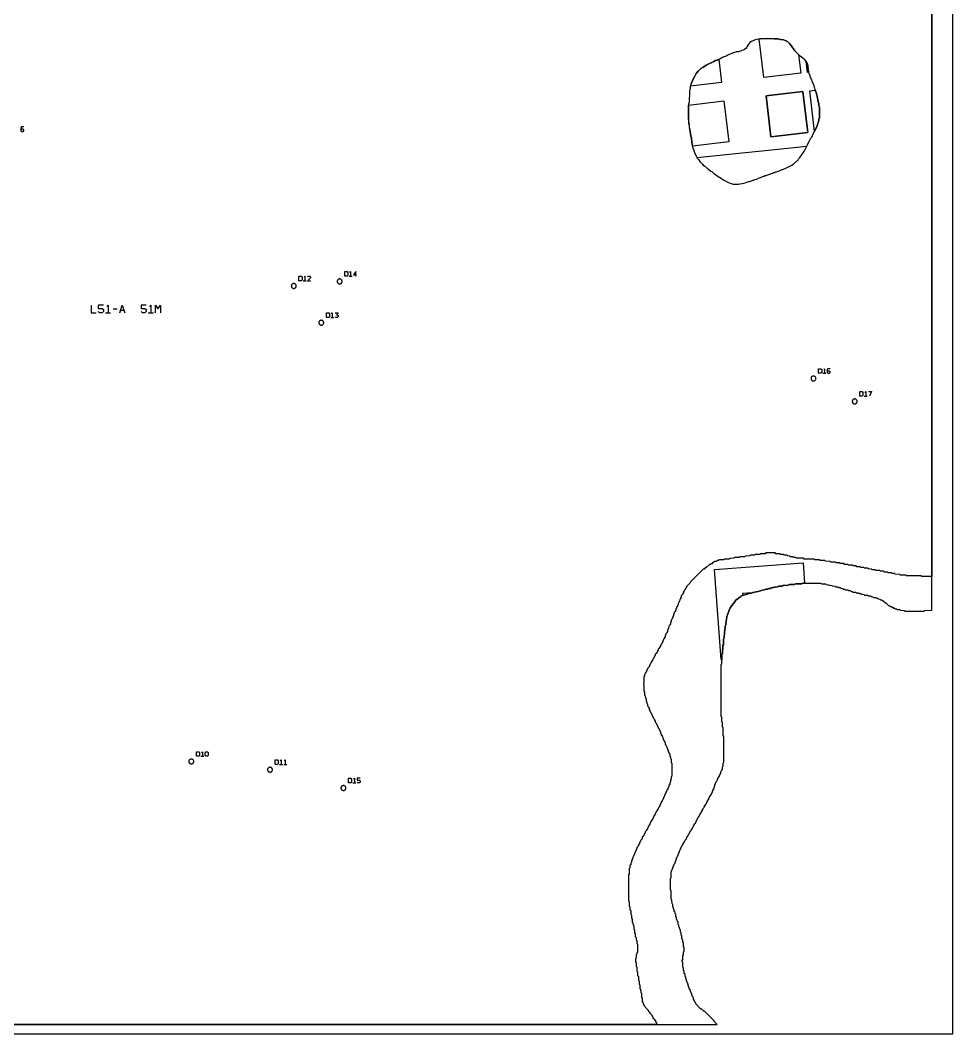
# Model space of a CAD drawing. Header units: millimetres. Extents: x 0 to 1219, y 0 to 1240.
# Drawn here: x 609 to 1219, y 0 to 663 of the extents above; entities that cross this region are included whole.
import ezdxf

# ---------------------------------------------------------------- set-up
doc = ezdxf.new("R2010")
doc.units = ezdxf.units.MM
for name, color, linetype in [('CUT_DOWEL_3.2', 2, 'Continuous'), ('CUT_OUTER', 1, 'Continuous'), ('CUT_SOCKET_BLDG', 4, 'Continuous'), ('ENGRAVE_BLDG_BOX', 5, 'Continuous'), ('ENGRAVE_BLDG_FOOTPRINT', 8, 'Continuous'), ('ENGRAVE_NEXT', 3, 'Continuous'), ('ENGRAVE_SITE_BOUNDARY', 6, 'Continuous'), ('ENGRAVE_TEXT', 2, 'Continuous'), ('SHEET_EDGE', 7, 'Continuous')]:
    doc.layers.add(name, color=color, linetype=linetype)

msp = doc.modelspace()

# ---------------------------------------------------------------- linework, layer by layer
at = {"layer": 'CUT_DOWEL_3.2'}
for points in [[(789.71, 489.07), (789.69, 489.28), (789.65, 489.48), (789.58, 489.68), (789.49, 489.87), (789.38, 490.04), (789.24, 490.2), (789.08, 490.34), (788.91, 490.45), (788.72, 490.55), (788.52, 490.61), (788.32, 490.66), (788.11, 490.67), (787.9, 490.66), (787.69, 490.61), (787.49, 490.55), (787.31, 490.45), (787.13, 490.34), (786.98, 490.2), (786.84, 490.04), (786.72, 489.87), (786.63, 489.68), (786.56, 489.48), (786.52, 489.28), (786.51, 489.07), (786.52, 488.86), (786.56, 488.65), (786.63, 488.46), (786.72, 488.27), (786.84, 488.1), (786.98, 487.94), (787.13, 487.8), (787.31, 487.68), (787.49, 487.59), (787.69, 487.52), (787.9, 487.48), (788.11, 487.47), (788.32, 487.48), (788.52, 487.52), (788.72, 487.59), (788.91, 487.68), (789.08, 487.8), (789.24, 487.94), (789.38, 488.1), (789.49, 488.27), (789.58, 488.46), (789.65, 488.65), (789.69, 488.86), (789.71, 489.07)], [(819.71, 492.07), (819.69, 492.28), (819.65, 492.48), (819.58, 492.68), (819.49, 492.87), (819.38, 493.04), (819.24, 493.2), (819.08, 493.34), (818.91, 493.45), (818.72, 493.55), (818.52, 493.61), (818.32, 493.66), (818.11, 493.67), (817.9, 493.66), (817.69, 493.61), (817.49, 493.55), (817.31, 493.45), (817.13, 493.34), (816.98, 493.2), (816.84, 493.04), (816.72, 492.87), (816.63, 492.68), (816.56, 492.48), (816.52, 492.28), (816.51, 492.07), (816.52, 491.86), (816.56, 491.65), (816.63, 491.46), (816.72, 491.27), (816.84, 491.1), (816.98, 490.94), (817.13, 490.8), (817.31, 490.68), (817.49, 490.59), (817.69, 490.52), (817.9, 490.48), (818.11, 490.47), (818.32, 490.48), (818.52, 490.52), (818.72, 490.59), (818.91, 490.68), (819.08, 490.8), (819.24, 490.94), (819.38, 491.1), (819.49, 491.27), (819.58, 491.46), (819.65, 491.65), (819.69, 491.86), (819.71, 492.07)], [(807.71, 465.07), (807.69, 465.28), (807.65, 465.48), (807.58, 465.68), (807.49, 465.87), (807.38, 466.04), (807.24, 466.2), (807.08, 466.34), (806.91, 466.45), (806.72, 466.55), (806.52, 466.61), (806.32, 466.66), (806.11, 466.67), (805.9, 466.66), (805.69, 466.61), (805.49, 466.55), (805.31, 466.45), (805.13, 466.34), (804.98, 466.2), (804.84, 466.04), (804.72, 465.87), (804.63, 465.68), (804.56, 465.48), (804.52, 465.28), (804.51, 465.07), (804.52, 464.86), (804.56, 464.65), (804.63, 464.46), (804.72, 464.27), (804.84, 464.1), (804.98, 463.94), (805.13, 463.8), (805.31, 463.68), (805.49, 463.59), (805.69, 463.52), (805.9, 463.48), (806.11, 463.47), (806.32, 463.48), (806.52, 463.52), (806.72, 463.59), (806.91, 463.68), (807.08, 463.8), (807.24, 463.94), (807.38, 464.1), (807.49, 464.27), (807.58, 464.46), (807.65, 464.65), (807.69, 464.86), (807.71, 465.07)], [(1129.68, 428.58), (1129.66, 428.79), (1129.62, 429), (1129.55, 429.19), (1129.46, 429.38), (1129.34, 429.56), (1129.21, 429.71), (1129.05, 429.85), (1128.88, 429.97), (1128.69, 430.06), (1128.49, 430.13), (1128.28, 430.17), (1128.08, 430.18), (1127.87, 430.17), (1127.66, 430.13), (1127.46, 430.06), (1127.28, 429.97), (1127.1, 429.85), (1126.94, 429.71), (1126.81, 429.56), (1126.69, 429.38), (1126.6, 429.19), (1126.53, 429), (1126.49, 428.79), (1126.48, 428.58), (1126.49, 428.37), (1126.53, 428.17), (1126.6, 427.97), (1126.69, 427.78), (1126.81, 427.61), (1126.94, 427.45), (1127.1, 427.31), (1127.28, 427.2), (1127.46, 427.1), (1127.66, 427.04), (1127.87, 427), (1128.08, 426.98), (1128.28, 427), (1128.49, 427.04), (1128.69, 427.1), (1128.88, 427.2), (1129.05, 427.31), (1129.21, 427.45), (1129.34, 427.61), (1129.46, 427.78), (1129.55, 427.97), (1129.62, 428.17), (1129.66, 428.37), (1129.68, 428.58)], [(1156.68, 413.58), (1156.66, 413.79), (1156.62, 414), (1156.55, 414.19), (1156.46, 414.38), (1156.34, 414.56), (1156.21, 414.71), (1156.05, 414.85), (1155.88, 414.97), (1155.69, 415.06), (1155.49, 415.13), (1155.28, 415.17), (1155.08, 415.18), (1154.87, 415.17), (1154.66, 415.13), (1154.46, 415.06), (1154.28, 414.97), (1154.1, 414.85), (1153.94, 414.71), (1153.81, 414.56), (1153.69, 414.38), (1153.6, 414.19), (1153.53, 414), (1153.49, 413.79), (1153.48, 413.58), (1153.49, 413.37), (1153.53, 413.17), (1153.6, 412.97), (1153.69, 412.78), (1153.81, 412.61), (1153.94, 412.45), (1154.1, 412.31), (1154.28, 412.2), (1154.46, 412.1), (1154.66, 412.04), (1154.87, 412), (1155.08, 411.98), (1155.28, 412), (1155.49, 412.04), (1155.69, 412.1), (1155.88, 412.2), (1156.05, 412.31), (1156.21, 412.45), (1156.34, 412.61), (1156.46, 412.78), (1156.55, 412.97), (1156.62, 413.17), (1156.66, 413.37), (1156.68, 413.58)], [(722.69, 178.09), (722.67, 178.3), (722.63, 178.5), (722.56, 178.7), (722.47, 178.89), (722.35, 179.06), (722.22, 179.22), (722.06, 179.36), (721.89, 179.47), (721.7, 179.57), (721.5, 179.63), (721.29, 179.68), (721.09, 179.69), (720.88, 179.68), (720.67, 179.63), (720.47, 179.57), (720.29, 179.47), (720.11, 179.36), (719.95, 179.22), (719.82, 179.06), (719.7, 178.89), (719.61, 178.7), (719.54, 178.5), (719.5, 178.3), (719.49, 178.09), (719.5, 177.88), (719.54, 177.68), (719.61, 177.48), (719.7, 177.29), (719.82, 177.12), (719.95, 176.96), (720.11, 176.82), (720.29, 176.7), (720.47, 176.61), (720.67, 176.54), (720.88, 176.5), (721.09, 176.49), (721.29, 176.5), (721.5, 176.54), (721.7, 176.61), (721.89, 176.7), (722.06, 176.82), (722.22, 176.96), (722.35, 177.12), (722.47, 177.29), (722.56, 177.48), (722.63, 177.68), (722.67, 177.88), (722.69, 178.09)], [(774.18, 172.68), (774.16, 172.89), (774.12, 173.1), (774.06, 173.3), (773.96, 173.48), (773.85, 173.66), (773.71, 173.81), (773.55, 173.95), (773.38, 174.07), (773.19, 174.16), (772.99, 174.23), (772.79, 174.27), (772.58, 174.28), (772.37, 174.27), (772.16, 174.23), (771.97, 174.16), (771.78, 174.07), (771.6, 173.95), (771.45, 173.81), (771.31, 173.66), (771.19, 173.48), (771.1, 173.3), (771.03, 173.1), (770.99, 172.89), (770.98, 172.68), (770.99, 172.47), (771.03, 172.27), (771.1, 172.07), (771.19, 171.88), (771.31, 171.71), (771.45, 171.55), (771.6, 171.41), (771.78, 171.3), (771.97, 171.21), (772.16, 171.14), (772.37, 171.1), (772.58, 171.08), (772.79, 171.1), (772.99, 171.14), (773.19, 171.21), (773.38, 171.3), (773.55, 171.41), (773.71, 171.55), (773.85, 171.71), (773.96, 171.88), (774.06, 172.07), (774.12, 172.27), (774.16, 172.47), (774.18, 172.68)], [(822.18, 160.68), (822.16, 160.89), (822.12, 161.1), (822.06, 161.3), (821.96, 161.48), (821.85, 161.66), (821.71, 161.81), (821.55, 161.95), (821.38, 162.07), (821.19, 162.16), (820.99, 162.23), (820.79, 162.27), (820.58, 162.28), (820.37, 162.27), (820.16, 162.23), (819.97, 162.16), (819.78, 162.07), (819.6, 161.95), (819.45, 161.81), (819.31, 161.66), (819.19, 161.48), (819.1, 161.3), (819.03, 161.1), (818.99, 160.89), (818.98, 160.68), (818.99, 160.47), (819.03, 160.27), (819.1, 160.07), (819.19, 159.88), (819.31, 159.71), (819.45, 159.55), (819.6, 159.41), (819.78, 159.3), (819.97, 159.21), (820.16, 159.14), (820.37, 159.1), (820.58, 159.08), (820.79, 159.1), (820.99, 159.14), (821.19, 159.21), (821.38, 159.3), (821.55, 159.41), (821.71, 159.55), (821.85, 159.71), (821.96, 159.88), (822.06, 160.07), (822.12, 160.27), (822.16, 160.47), (822.18, 160.68)]]:
    msp.add_lwpolyline(points, close=True, dxfattribs=at)
at = {"layer": 'CUT_OUTER'}
msp.add_lwpolyline([(6, 6), (1065.14, 6), (1063.14, 8), (1063.08, 8.5), (1063, 8.6), (1057.08, 14.5), (1056.5, 14.62), (1055, 16.08), (1054.5, 16.14), (1051.16, 19.5), (1051.09, 20), (1050.64, 20.5), (1050.58, 21), (1050.13, 21.5), (1050.08, 22), (1049.64, 22.5), (1049.57, 23.5), (1049.11, 24), (1049, 24.62), (1048.62, 25), (1048.56, 26), (1048.11, 26.5), (1048, 27.12), (1047.62, 27.5), (1047.56, 28.5), (1047.1, 29), (1047, 29.62), (1046.61, 30), (1046.56, 31), (1046.11, 31.5), (1046.06, 32.5), (1045.6, 33), (1045.55, 34), (1045.1, 34.5), (1045.05, 35.5), (1044.6, 36), (1044.56, 37), (1044.11, 37.5), (1044.05, 39), (1043.6, 39.5), (1043.55, 41), (1043.1, 41.5), (1043.05, 43), (1042.61, 43.5), (1042.55, 46.5), (1042.12, 47), (1042.1, 47.5), (1042.12, 48), (1042.55, 48.5), (1042.59, 51), (1043.04, 51.5), (1043.07, 53.5), (1043.53, 54), (1043.53, 56.5), (1043.06, 57), (1043.03, 59.5), (1042.56, 60), (1042.53, 61.5), (1042.06, 62), (1042.03, 64), (1041.56, 64.5), (1041.53, 66), (1041.06, 66.5), (1041.03, 68), (1040.56, 68.5), (1040.53, 69.5), (1040.06, 70), (1040.03, 71), (1039.56, 71.5), (1039.53, 73), (1039.06, 73.5), (1039.03, 74.5), (1038.56, 75), (1038.53, 76), (1038.06, 76.5), (1038.03, 78), (1037.56, 78.5), (1037.53, 79.5), (1037.06, 80), (1037.03, 81), (1036.57, 81.5), (1036.54, 82.5), (1036.07, 83), (1036.04, 84.5), (1035.58, 85), (1035.54, 87.5), (1035.08, 88), (1035.03, 93.5), (1034.57, 94), (1034.56, 101), (1034.58, 101.5), (1035.04, 102), (1035.09, 106), (1035.54, 106.5), (1035.58, 107.5), (1036.04, 108), (1036.08, 109), (1036.5, 109.42), (1036.57, 110), (1037.04, 110.5), (1037.06, 111), (1037.53, 111.5), (1037.57, 112.5), (1038, 112.93), (1038.06, 113.5), (1038.53, 114), (1038.57, 115), (1039, 115.44), (1039.06, 116), (1039.53, 116.5), (1039.57, 117.5), (1040, 117.94), (1040.06, 118.5), (1040.53, 119), (1040.57, 120), (1041, 120.44), (1041.06, 121), (1041.54, 121.5), (1041.56, 122), (1042.04, 122.5), (1042.06, 123), (1042.54, 123.5), (1042.56, 124), (1043.53, 125), (1043.56, 125.5), (1044.04, 126), (1044.06, 126.5), (1045.03, 127.5), (1045.05, 128), (1045.53, 128.5), (1045.56, 129), (1046.04, 129.5), (1046.06, 130), (1047.03, 131), (1047.05, 131.5), (1047.53, 132), (1047.56, 132.5), (1048.53, 133.5), (1048.55, 134), (1049.03, 134.5), (1049.05, 135), (1049.53, 135.5), (1049.55, 136), (1050.04, 136.5), (1050.06, 137), (1051.03, 138), (1051.05, 138.5), (1051.53, 139), (1051.55, 139.5), (1052.03, 140), (1052.06, 140.5), (1052.54, 141), (1052.56, 141.5), (1053.53, 142.5), (1053.55, 143), (1054.03, 143.5), (1054.06, 144), (1054.54, 144.5), (1054.56, 145), (1055.53, 146), (1055.55, 146.5), (1056.03, 147), (1056.06, 147.5), (1056.54, 148), (1056.56, 148.5), (1057.53, 149.5), (1057.55, 150), (1058.03, 150.5), (1058.06, 151), (1058.53, 151.5), (1058.56, 152), (1059.04, 152.5), (1059.06, 153), (1059.54, 153.5), (1059.56, 154), (1060.04, 154.5), (1060.06, 155), (1061.03, 156), (1061.05, 156.5), (1061.53, 157), (1061.56, 157.5), (1062, 157.95), (1062.05, 158.5), (1062.53, 159), (1062.56, 160), (1063.03, 160.5), (1063.07, 161.5), (1063.54, 162), (1063.57, 163), (1064, 163.43), (1064.07, 164), (1064.54, 164.5), (1064.57, 165), (1065.04, 165.5), (1065.06, 166), (1065.54, 166.5), (1065.56, 167), (1066.04, 167.5), (1066.06, 168), (1066.54, 168.5), (1066.56, 169), (1067.04, 169.5), (1067.06, 170), (1067.53, 170.5), (1067.57, 171.5), (1068, 171.94), (1068.06, 172.5), (1068.53, 173), (1068.57, 174.5), (1069.03, 175), (1069.07, 177), (1069.53, 177.5), (1069.55, 194.5), (1069.12, 195), (1069.06, 200), (1068.63, 200.5), (1068.57, 203.5), (1068.15, 204), (1068.07, 207), (1067.66, 207.5), (1067.62, 208), (1067.68, 240.5), (1067.78, 241.5), (1068, 241.72), (1068.13, 242), (1068.23, 248), (1068.32, 248.5), (1068.5, 248.68), (1068.65, 249), (1068.76, 253.5), (1068.86, 254), (1069.17, 254.5), (1069.28, 258), (1069.39, 258.5), (1069.68, 259), (1069.82, 262.5), (1069.95, 263), (1070.21, 263.5), (1070.37, 266.5), (1070.75, 267.5), (1070.92, 270), (1071.29, 271), (1071.5, 273), (1072.69, 276.5), (1073.69, 278.5), (1074.25, 279.5), (1075.28, 281), (1076.63, 282.5), (1077.38, 283.5), (1079, 284.92), (1080.5, 286.09), (1081, 286.35), (1082.5, 286.93), (1083.5, 287.13), (1084.5, 287.52), (1085.5, 287.68), (1086.5, 288.07), (1087.5, 288.21), (1088.5, 288.6), (1089.5, 288.73), (1090.5, 289.12), (1092, 289.26), (1092.5, 289.53), (1093.5, 289.75), (1094.5, 290.16), (1096, 290.28), (1096.5, 290.56), (1097, 290.69), (1098, 290.79), (1098.5, 291.07), (1099, 291.2), (1100, 291.29), (1100.5, 291.58), (1101, 291.71), (1102, 291.79), (1102.5, 292.08), (1103, 292.2), (1104.5, 292.3), (1105, 292.59), (1105.5, 292.71), (1107.5, 292.81), (1108, 293.11), (1108.5, 293.22), (1111.5, 293.33), (1112, 293.64), (1112.5, 293.74), (1115.5, 293.84), (1116, 294.15), (1116.5, 294.25), (1120.5, 294.34), (1121, 294.66), (1121.5, 294.75), (1131.5, 294.8), (1133, 294.68), (1133.18, 294.5), (1133.5, 294.35), (1135.5, 294.28), (1136, 294.2), (1136.2, 294), (1136.5, 293.86), (1138, 293.72), (1138.22, 293.5), (1138.5, 293.37), (1140, 293.24), (1140.24, 293), (1140.5, 292.87), (1142, 292.75), (1142.25, 292.5), (1142.5, 292.38), (1144, 292.25), (1144.5, 291.88), (1145.5, 291.77), (1146, 291.39), (1147, 291.29), (1147.5, 290.89), (1148.5, 290.8), (1149, 290.4), (1150.5, 290.3), (1151, 289.9), (1152, 289.81), (1152.5, 289.4), (1153.5, 289.32), (1154, 288.91), (1155.5, 288.82), (1156, 288.41), (1157.5, 288.32), (1158, 287.91), (1159, 287.84), (1159.5, 287.42), (1161, 287.34), (1161.5, 286.92), (1163.5, 286.83), (1164, 286.42), (1165.5, 286.33), (1166, 285.91), (1167, 285.84), (1167.5, 285.42), (1169, 285.33), (1169.5, 284.9), (1170, 284.85), (1170.5, 284.42), (1171.5, 284.34), (1172, 283.91), (1172.5, 283.85), (1173, 283.41), (1173.5, 283.34), (1174.89, 282), (1175, 281.93), (1175.5, 281.87), (1177.5, 279.95), (1178, 279.91), (1178.5, 279.45), (1179, 279.41), (1179.5, 278.95), (1180, 278.92), (1180.5, 278.45), (1181, 278.42), (1181.5, 277.96), (1182.5, 277.92), (1183, 277.46), (1184.5, 277.42), (1185, 276.96), (1187.5, 276.92), (1188, 276.47), (1191, 276.46), (1200.5, 276.46), (1201, 276.91), (1205.5, 276.94), (1205.5, 743.14)], dxfattribs=at)
at = {"layer": 'CUT_SOCKET_BLDG'}
msp.add_lwpolyline([(1097.06, 613.4), (1100.26, 586.62), (1124.41, 589.5), (1121.21, 616.28), (1097.06, 613.4)], close=True, dxfattribs=at)
at = {"layer": 'ENGRAVE_BLDG_BOX'}
for points in [[(1119.78, 628.31), (1095.63, 625.43), (1092.63, 650.6), (1093.5, 650.8), (1098, 650.9), (1102.5, 650.84), (1105, 650.69), (1106.5, 650.35), (1108.5, 650.02), (1109.5, 649.72), (1111, 648.97), (1112.5, 647.7), (1113.5, 646.47), (1116, 642.86), (1118.32, 640.54), (1119.78, 628.31)], [(1068.03, 622.13), (1047.57, 619.69), (1048.67, 623), (1050.16, 626), (1051.29, 628), (1052.66, 629.5), (1054.5, 631.25), (1056, 632.11), (1057, 632.86), (1058, 633.42), (1063, 635.99), (1064.07, 636.5), (1065, 636.74), (1066.21, 637.39), (1068.03, 622.13)], [(1124.18, 628.83), (1123.31, 636.09), (1123.39, 636), (1124.12, 634.5), (1124.4, 633), (1124.67, 630), (1125.05, 629), (1125.06, 628.94), (1124.18, 628.83)], [(1125.61, 616.81), (1129.31, 617.25), (1129.43, 617), (1129.67, 616), (1129.91, 615.5), (1130.06, 615), (1130.19, 614), (1130.56, 613), (1130.68, 612), (1131.04, 611), (1131.19, 609.5), (1131.53, 608.5), (1131.67, 607), (1131.99, 606), (1132.09, 602.5), (1132.05, 600), (1131.96, 599), (1131.64, 598), (1131.36, 596.5), (1131.14, 596), (1131.04, 595.5), (1130.65, 594.5), (1130.38, 593.5), (1128.78, 590.21), (1125.61, 616.81)], [(1069.47, 610.11), (1072.66, 583.33), (1048.95, 580.5), (1048.8, 582), (1048.44, 583), (1048.25, 586), (1047.87, 587), (1047.74, 589), (1047.38, 589.95), (1047.33, 590.34), (1047.24, 591.5), (1047.17, 591.7), (1046.32, 598.82), (1046.32, 607), (1046.34, 607.35), (1069.47, 610.11)], [(1121.21, 616.28), (1124.41, 589.5), (1100.26, 586.62), (1097.06, 613.4), (1121.21, 616.28)], [(1067.77, 244.84), (1063.42, 303.68), (1121.27, 307.95), (1122.24, 294.76), (1121.5, 294.75), (1121, 294.66), (1120.5, 294.34), (1116.5, 294.25), (1116, 294.15), (1115.5, 293.84), (1112.5, 293.74), (1112, 293.64), (1111.5, 293.33), (1108.5, 293.22), (1108, 293.11), (1107.5, 292.81), (1105.5, 292.71), (1105, 292.59), (1104.5, 292.3), (1103, 292.2), (1102.5, 292.08), (1102, 291.79), (1101, 291.71), (1100.5, 291.58), (1100, 291.29), (1099, 291.2), (1098.5, 291.07), (1098, 290.79), (1097, 290.69), (1096.5, 290.56), (1096, 290.28), (1094.5, 290.16), (1093.5, 289.75), (1092.5, 289.53), (1092, 289.26), (1090.5, 289.12), (1089.5, 288.73), (1088.5, 288.6), (1087.5, 288.21), (1086.5, 288.07), (1085.5, 287.68), (1084.5, 287.52), (1083.5, 287.13), (1082.5, 286.93), (1081, 286.35), (1080.5, 286.09), (1079, 284.92), (1077.38, 283.5), (1076.63, 282.5), (1075.28, 281), (1074.25, 279.5), (1073.69, 278.5), (1072.69, 276.5), (1071.5, 273), (1071.29, 271), (1070.92, 270), (1070.75, 267.5), (1070.37, 266.5), (1070.21, 263.5), (1069.95, 263), (1069.82, 262.5), (1069.68, 259), (1069.39, 258.5), (1069.28, 258), (1069.17, 254.5), (1068.86, 254), (1068.76, 253.5), (1068.65, 249), (1068.5, 248.68), (1068.32, 248.5), (1068.23, 248), (1068.18, 244.87), (1067.77, 244.84)]]:
    msp.add_lwpolyline(points, close=True, dxfattribs=at)
at = {"layer": 'ENGRAVE_BLDG_FOOTPRINT'}
for points in [[(1119.78, 628.31), (1095.63, 625.43), (1092.63, 650.6), (1093.5, 650.8), (1098, 650.9), (1102.5, 650.84), (1105, 650.69), (1106.5, 650.35), (1108.5, 650.02), (1109.5, 649.72), (1111, 648.97), (1112.5, 647.7), (1113.5, 646.47), (1116, 642.86), (1118.32, 640.54), (1119.78, 628.31)], [(1068.03, 622.13), (1047.57, 619.69), (1048.67, 623), (1050.16, 626), (1051.29, 628), (1052.66, 629.5), (1054.5, 631.25), (1056, 632.11), (1057, 632.86), (1058, 633.42), (1063, 635.99), (1064.07, 636.5), (1065, 636.74), (1066.21, 637.39), (1068.03, 622.13)], [(1124.18, 628.83), (1123.31, 636.09), (1123.39, 636), (1124.12, 634.5), (1124.4, 633), (1124.67, 630), (1125.05, 629), (1125.06, 628.94), (1124.18, 628.83)], [(1125.61, 616.81), (1129.31, 617.25), (1129.43, 617), (1129.67, 616), (1129.91, 615.5), (1130.06, 615), (1130.19, 614), (1130.56, 613), (1130.68, 612), (1131.04, 611), (1131.19, 609.5), (1131.53, 608.5), (1131.67, 607), (1131.99, 606), (1132.09, 602.5), (1132.05, 600), (1131.96, 599), (1131.64, 598), (1131.36, 596.5), (1131.14, 596), (1131.04, 595.5), (1130.65, 594.5), (1130.38, 593.5), (1128.78, 590.21), (1125.61, 616.81)], [(1046.32, 598.82), (1046.32, 607), (1046.34, 607.35), (1069.47, 610.11), (1072.66, 583.33), (1048.95, 580.5), (1048.8, 582), (1048.44, 583), (1048.25, 586), (1047.87, 587), (1047.74, 589), (1047.38, 589.95), (1047.33, 590.34), (1047.24, 591.5), (1047.17, 591.7), (1046.32, 598.82)], [(1121.21, 616.28), (1124.41, 589.5), (1100.26, 586.62), (1097.06, 613.4), (1121.21, 616.28)], [(1067.77, 244.84), (1063.42, 303.68), (1121.27, 307.95), (1122.24, 294.76), (1121.5, 294.75), (1121, 294.66), (1120.5, 294.34), (1116.5, 294.25), (1116, 294.15), (1115.5, 293.84), (1112.5, 293.74), (1112, 293.64), (1111.5, 293.33), (1108.5, 293.22), (1108, 293.11), (1107.5, 292.81), (1105.5, 292.71), (1105, 292.59), (1104.5, 292.3), (1103, 292.2), (1102.5, 292.08), (1102, 291.79), (1101, 291.71), (1100.5, 291.58), (1100, 291.29), (1099, 291.2), (1098.5, 291.07), (1098, 290.79), (1097, 290.69), (1096.5, 290.56), (1096, 290.28), (1094.5, 290.16), (1093.5, 289.75), (1092.5, 289.53), (1092, 289.26), (1090.5, 289.12), (1089.5, 288.73), (1088.5, 288.6), (1088.12, 288.45), (1081.63, 287.97), (1081.73, 286.63), (1081, 286.35), (1080.5, 286.09), (1079, 284.92), (1077.38, 283.5), (1076.63, 282.5), (1075.28, 281), (1074.25, 279.5), (1073.69, 278.5), (1072.69, 276.5), (1071.5, 273), (1071.29, 271), (1070.92, 270), (1070.75, 267.5), (1070.37, 266.5), (1070.21, 263.5), (1069.95, 263), (1069.82, 262.5), (1069.68, 259), (1069.39, 258.5), (1069.28, 258), (1069.17, 254.5), (1068.86, 254), (1068.76, 253.5), (1068.65, 249), (1068.5, 248.68), (1068.32, 248.5), (1068.23, 248), (1068.18, 244.87), (1067.77, 244.84)]]:
    msp.add_lwpolyline(points, close=True, dxfattribs=at)
at = {"layer": 'ENGRAVE_NEXT'}
msp.add_lwpolyline([(1205.5, 687.07), (1205.5, 298.98), (1199, 298.98), (1198.5, 299.46), (1189, 299.49), (1188.5, 299.97), (1185, 299.99), (1184.5, 300.47), (1181.5, 300.49), (1181, 300.97), (1179.5, 300.99), (1179, 301.47), (1177, 301.49), (1176.5, 301.97), (1174.5, 301.99), (1174, 302.47), (1172, 302.49), (1171.5, 302.97), (1169, 302.99), (1168.5, 303.47), (1166.5, 303.49), (1166, 303.97), (1164, 303.99), (1163.5, 304.47), (1161.5, 304.49), (1161, 304.97), (1159, 304.99), (1158.5, 305.47), (1156.5, 305.49), (1156, 305.97), (1154, 305.99), (1153.5, 306.47), (1151, 306.49), (1150.5, 306.97), (1148.5, 306.99), (1148, 307.47), (1145.5, 307.49), (1145, 307.98), (1143, 307.99), (1142.5, 308.47), (1139.5, 308.49), (1139, 308.97), (1136, 308.99), (1135.5, 309.48), (1132.5, 309.49), (1132, 309.97), (1129, 309.99), (1128.5, 310.47), (1122, 310.49), (1121.5, 310.97), (1117, 310.99), (1116.5, 311.47), (1115, 311.49), (1114.5, 311.97), (1113, 311.99), (1112.5, 312.47), (1111, 312.49), (1110.5, 312.97), (1109, 312.98), (1108.5, 313.46), (1106.5, 313.48), (1106, 313.96), (1103.5, 313.98), (1103, 314.46), (1097, 314.46), (1096.5, 313.98), (1093.5, 313.96), (1093, 313.48), (1090, 313.46), (1089.5, 312.98), (1087, 312.96), (1086.5, 312.48), (1083.5, 312.46), (1083, 311.98), (1080, 311.95), (1079.5, 311.48), (1076.5, 311.45), (1076, 310.98), (1073.5, 310.95), (1073, 310.48), (1070, 310.44), (1069.5, 309.97), (1066.5, 309.93), (1066, 309.46), (1065, 309.43), (1064.5, 308.96), (1063.5, 308.92), (1063, 308.45), (1062.5, 308.42), (1061.5, 307.46), (1061, 307.43), (1060.5, 306.96), (1060, 306.92), (1058, 304.96), (1057.5, 304.93), (1056.5, 303.96), (1056, 303.93), (1047.57, 295.5), (1047.5, 294.95), (1045.08, 292.5), (1045.05, 292), (1044.08, 291), (1044.05, 290.5), (1043.57, 290), (1043.54, 289.5), (1043.07, 289), (1043.04, 288.5), (1042.57, 288), (1042.54, 287.5), (1041.58, 286.5), (1041.54, 285.5), (1041.07, 285), (1041, 284.43), (1040.57, 284), (1040.54, 283), (1040.06, 282.5), (1040, 281.93), (1039.57, 281.5), (1039.53, 280.5), (1039.06, 280), (1039.04, 279.5), (1038.56, 279), (1038.5, 278.43), (1038.07, 278), (1038.03, 277), (1037.56, 276.5), (1037.54, 276), (1037.06, 275.5), (1037, 274.93), (1036.57, 274.5), (1036.54, 273.5), (1036.07, 273), (1036.03, 272), (1035.56, 271.5), (1035.5, 270.93), (1035.07, 270.5), (1035.03, 269.5), (1034.56, 269), (1034.53, 268), (1034.06, 267.5), (1034, 266.94), (1033.57, 266.5), (1033.53, 265.5), (1033.06, 265), (1033, 264.43), (1032.57, 264), (1032.53, 263), (1032.06, 262.5), (1032.04, 262), (1031.56, 261.5), (1031.5, 260.93), (1031.07, 260.5), (1031.04, 259.5), (1030.56, 259), (1030.54, 258.5), (1030.06, 258), (1030.04, 257.5), (1029.57, 257), (1029.54, 256.5), (1029.07, 256), (1029.04, 255.5), (1028.57, 255), (1028.5, 254.43), (1028.07, 254), (1028.04, 253.5), (1027.08, 252.5), (1027.05, 252), (1026.58, 251.5), (1026.55, 251), (1026.08, 250.5), (1026.05, 250), (1025.58, 249.5), (1025.55, 249), (1024.59, 248), (1024.55, 247.5), (1024.09, 247), (1024.05, 246.5), (1023.59, 246), (1023.55, 245.5), (1023.09, 245), (1023.05, 244.5), (1022.1, 243.5), (1022.06, 243), (1021.6, 242.5), (1021.56, 242), (1021.1, 241.5), (1021.06, 241), (1020.6, 240.5), (1020.56, 240), (1019.62, 239), (1019.58, 238.5), (1019.12, 238), (1019.08, 237.5), (1018.63, 237), (1018.58, 236.5), (1018.14, 236), (1018.09, 235.5), (1017.66, 235), (1017.58, 234), (1017.17, 233.5), (1017.08, 229.5), (1017, 229.2), (1016.8, 229), (1017, 228.8), (1017.08, 228.5), (1017.14, 224), (1017.57, 223.5), (1017.63, 221.5), (1018.06, 221), (1018.12, 219.5), (1018.56, 219), (1018.62, 217.5), (1019.06, 217), (1019.12, 216), (1019.56, 215.5), (1019.62, 214.5), (1020, 214.12), (1020.1, 213.5), (1020.56, 213), (1020.61, 212), (1021.06, 211.5), (1021.1, 211), (1021.56, 210.5), (1021.59, 210), (1022, 209.6), (1022.09, 209), (1022.55, 208.5), (1022.59, 208), (1023.05, 207.5), (1023.09, 207), (1023.55, 206.5), (1023.58, 206), (1024.05, 205.5), (1024.08, 205), (1024.55, 204.5), (1024.58, 204), (1025.05, 203.5), (1025.08, 203), (1025.55, 202.5), (1025.57, 202), (1026.04, 201.5), (1026.07, 201), (1026.54, 200.5), (1026.57, 200), (1027.04, 199.5), (1027.07, 199), (1027.54, 198.5), (1027.56, 198), (1028.04, 197.5), (1028.07, 196.5), (1028.5, 196.07), (1028.56, 195.5), (1029.04, 195), (1029.06, 194.5), (1029.53, 194), (1029.57, 193), (1030, 192.57), (1030.06, 192), (1030.54, 191.5), (1030.56, 191), (1031.03, 190.5), (1031.06, 189.5), (1031.5, 189.06), (1031.55, 188.5), (1032.03, 188), (1032.06, 187), (1032.5, 186.56), (1032.55, 186), (1033.03, 185.5), (1033.05, 184.5), (1033.5, 184.06), (1033.55, 183.5), (1034.02, 183), (1034.05, 181.5), (1034.52, 181), (1034.54, 180), (1035.02, 179.5), (1035.04, 177.5), (1035.52, 177), (1035.52, 168.5), (1035.04, 168), (1035.02, 166.5), (1034.54, 166), (1034.52, 164.5), (1034.04, 164), (1034.02, 163), (1033.54, 162.5), (1033.52, 161.5), (1033.04, 161), (1033.02, 160.5), (1032.54, 160), (1032.52, 159.5), (1032.04, 159), (1032.02, 158.5), (1031.54, 158), (1031.52, 157.5), (1031.04, 157), (1031, 156.46), (1030.54, 156), (1030.52, 155), (1030.04, 154.5), (1030, 153.96), (1029.54, 153.5), (1029.52, 153), (1029.04, 152.5), (1029.02, 152), (1028.54, 151.5), (1028.52, 151), (1028.04, 150.5), (1028.02, 150), (1027.54, 149.5), (1027.52, 149), (1027.04, 148.5), (1027.02, 148), (1026.54, 147.5), (1026.52, 147), (1025.54, 146), (1025.53, 145.5), (1025.04, 145), (1025.03, 144.5), (1024.54, 144), (1024.53, 143.5), (1024.04, 143), (1024.03, 142.5), (1023.54, 142), (1023.52, 141.5), (1023.04, 141), (1023.02, 140.5), (1022.05, 139.5), (1022.03, 139), (1021.54, 138.5), (1021.53, 138), (1021.04, 137.5), (1021.03, 137), (1020.54, 136.5), (1020.53, 136), (1020.04, 135.5), (1020.03, 135), (1019.54, 134.5), (1019.52, 134), (1018.55, 133), (1018.53, 132.5), (1018.04, 132), (1018.03, 131.5), (1017.54, 131), (1017.53, 130.5), (1017.04, 130), (1017.03, 129.5), (1016.05, 128.5), (1016.02, 127.5), (1015.05, 126.5), (1015.03, 126), (1014.55, 125.5), (1014.53, 125), (1014.05, 124.5), (1014.03, 124), (1013.55, 123.5), (1013.53, 123), (1013.05, 122.5), (1013.03, 122), (1012.55, 121.5), (1012.53, 121), (1012.05, 120.5), (1012, 119.95), (1011.56, 119.5), (1011.53, 118.5), (1011.05, 118), (1011.03, 117.5), (1010.55, 117), (1010.5, 116.44), (1010.06, 116), (1010.03, 115), (1009.56, 114.5), (1009.53, 113.5), (1009.06, 113), (1009.03, 112), (1008.56, 111.5), (1008.53, 110.5), (1008.06, 110), (1008.03, 108.5), (1007.56, 108), (1007.53, 104.5), (1007.06, 104), (1007.06, 87), (1007.53, 86.5), (1007.56, 83.5), (1008.03, 83), (1008.05, 81), (1008.53, 80.5), (1008.55, 78), (1009.03, 77.5), (1009.05, 75.5), (1009.53, 75), (1009.55, 73), (1010.03, 72.5), (1010.05, 71), (1010.52, 70.5), (1010.55, 68.5), (1011.02, 68), (1011.05, 66), (1011.52, 65.5), (1011.55, 63.5), (1012.02, 63), (1012.05, 61.5), (1012.52, 61), (1012.54, 59), (1013.02, 58.5), (1013.02, 53.5), (1012.55, 53), (1012.53, 52), (1012.06, 51.5), (1012.03, 49.5), (1011.57, 49), (1011.57, 47), (1012.03, 46.5), (1012.06, 44), (1012.53, 43.5), (1012.56, 41), (1013.03, 40.5), (1013.06, 38), (1013.53, 37.5), (1013.56, 35), (1014.03, 34.5), (1014.06, 32.5), (1014.53, 32), (1014.56, 29.5), (1015.03, 29), (1015.06, 27), (1015.53, 26.5), (1015.57, 24), (1016.03, 23.5), (1016.09, 21), (1016.55, 20.5), (1016.59, 19.5), (1017.06, 19), (1017.09, 18.5), (1020.04, 15.5), (1020.06, 15), (1021.04, 14), (1021.06, 13.5), (1022.53, 12), (1022.56, 11.5), (1023.04, 11), (1023.06, 10.5), (1024, 9.55), (1024.06, 9), (1025.03, 8), (1025.06, 7.5), (1025.5, 7.06), (1025.56, 6.5), (1026.04, 6), (6, 6)], dxfattribs=at)
msp.add_lwpolyline([(1079, 555.67), (1080, 555.93), (1081.5, 556.09), (1082.5, 556.4), (1083.5, 556.55), (1085.5, 557.33), (1086.5, 557.47), (1087, 557.62), (1088.5, 558.31), (1089, 558.39), (1090, 558.8), (1091, 559.05), (1092.5, 559.77), (1093.5, 560.02), (1095, 560.75), (1095.5, 560.82), (1096, 560.98), (1096.5, 561.26), (1097, 561.33), (1097.5, 561.49), (1098, 561.76), (1099, 562), (1099.5, 562.28), (1100, 562.44), (1100.5, 562.74), (1101.5, 562.97), (1102, 563.25), (1102.5, 563.32), (1103, 563.48), (1103.5, 563.76), (1104, 563.83), (1105, 564.27), (1105.94, 564.5), (1107.5, 565.27), (1108, 565.36), (1109, 565.8), (1110, 566.07), (1114, 568.14), (1115, 568.9), (1115.5, 569.17), (1118, 571.59), (1118.36, 572), (1118.63, 572.5), (1119, 572.98), (1119.9, 574), (1120.14, 574.5), (1120.92, 575.5), (1121.16, 576), (1121.92, 577), (1124, 581), (1124.19, 581.5), (1124.51, 582), (1125.2, 583.5), (1125.52, 584), (1125.7, 584.5), (1126.03, 585), (1126.21, 585.5), (1126.96, 586.5), (1127.48, 587.5), (1130.38, 593.5), (1130.65, 594.5), (1131.04, 595.5), (1131.14, 596), (1131.36, 596.5), (1131.64, 598), (1131.96, 599), (1132.05, 600), (1132.09, 602.5), (1131.99, 606), (1131.67, 607), (1131.53, 608.5), (1131.19, 609.5), (1131.04, 611), (1130.68, 612), (1130.56, 613), (1130.19, 614), (1130.06, 615), (1129.91, 615.5), (1129.67, 616), (1129.43, 617), (1129.18, 617.5), (1128.94, 618.5), (1128.69, 619), (1128.54, 620), (1127.93, 621.5), (1127.19, 623), (1126.92, 624), (1126.19, 625.5), (1125.92, 626.5), (1125.2, 628), (1125.05, 629), (1124.67, 630), (1124.4, 633), (1124.12, 634.5), (1123.39, 636), (1122.54, 637), (1121.99, 637.5), (1119.35, 639.5), (1116, 642.86), (1113.5, 646.47), (1112.5, 647.7), (1111, 648.97), (1109.5, 649.72), (1108.5, 650.02), (1106.5, 650.35), (1105, 650.69), (1102.5, 650.84), (1098, 650.9), (1093.5, 650.8), (1092, 650.46), (1090, 650.15), (1089, 649.76), (1087.5, 649.01), (1086.5, 648.31), (1085.84, 647.5), (1085.17, 646.5), (1084.5, 645.44), (1084.31, 645), (1083.86, 644.5), (1083, 643.77), (1082.5, 643.63), (1082, 643.28), (1081, 643.08), (1080.5, 642.77), (1079.5, 642.57), (1079, 642.28), (1077.5, 642.15), (1076.5, 641.74), (1075.5, 641.5), (1075, 641.24), (1074, 640.99), (1072.5, 640.22), (1072, 640.05), (1071.5, 639.73), (1071, 639.57), (1070.5, 639.25), (1069.5, 639), (1069, 638.71), (1068.5, 638.53), (1068, 638.21), (1067.5, 638.04), (1067, 637.72), (1066.5, 637.54), (1065, 636.74), (1064.07, 636.5), (1063, 635.99), (1058, 633.42), (1057, 632.86), (1056, 632.11), (1054.5, 631.25), (1052.66, 629.5), (1051.29, 628), (1050.16, 626), (1048.67, 623), (1047.51, 619.5), (1047.33, 618), (1047.11, 617.5), (1046.92, 616.5), (1046.74, 609), (1046.38, 608), (1046.32, 607), (1046.32, 596.5), (1046.38, 595.5), (1046.75, 594.5), (1046.87, 592.5), (1047.24, 591.5), (1047.36, 590), (1047.74, 589), (1047.87, 587), (1048.25, 586), (1048.44, 583), (1048.8, 582), (1049, 580), (1050.17, 576.5), (1051.15, 574.5), (1052.25, 572.5), (1053.09, 571.5), (1053.75, 570.5), (1055.5, 568.67), (1056, 568.22), (1057, 567.53), (1059, 565.68), (1059.5, 565.41), (1061, 564.16), (1061.5, 563.9), (1063, 562.67), (1064, 562.04), (1065, 561.2), (1065.5, 560.93), (1066.5, 560.19), (1067, 559.94), (1069.5, 558.27), (1072.5, 556.78), (1073.5, 556.35), (1075, 555.88), (1075.5, 555.75), (1076.5, 555.64), (1079, 555.67)], close=True, dxfattribs=at)
at = {"layer": 'ENGRAVE_SITE_BOUNDARY'}
msp.add_lwpolyline([(1051.91, 573.13), (1123.74, 580.5)], dxfattribs=at)
at = {"layer": 'ENGRAVE_TEXT'}
for points in [[(611.58, 593.09), (610.08, 593.09), (609.58, 592.59), (609.58, 590.59), (610.08, 590.09), (611.08, 590.09), (611.58, 590.59), (611.58, 591.09), (611.08, 591.59), (610.08, 591.59), (609.58, 591.09)], [(821.51, 495.47), (821.51, 498.47), (823.01, 498.47), (823.51, 497.97), (823.51, 495.97), (823.01, 495.47), (821.51, 495.47)], [(824.81, 497.97), (825.31, 498.47), (825.31, 495.47)], [(828.61, 495.47), (828.61, 498.47), (827.11, 496.47), (829.11, 496.47)], [(791.51, 492.47), (791.51, 495.47), (793.01, 495.47), (793.51, 494.97), (793.51, 492.97), (793.01, 492.47), (791.51, 492.47)], [(794.31, 492.47), (796.31, 492.47)], [(794.81, 494.97), (795.31, 495.47), (795.31, 492.47)], [(797.11, 494.97), (797.61, 495.47), (798.61, 495.47), (799.11, 494.97), (799.11, 494.47), (797.11, 492.47), (799.11, 492.47)], [(824.31, 495.47), (826.31, 495.47)], [(655.58, 476.54), (655.58, 471.54), (658.92, 471.54)], [(663.58, 476.54), (660.25, 476.54), (660.25, 474.45), (662.75, 474.45), (663.58, 473.62), (663.58, 472.37), (662.75, 471.54), (661.08, 471.54), (660.25, 472.37)], [(664.92, 471.54), (668.25, 471.54)], [(665.75, 475.7), (666.58, 476.54), (666.58, 471.54)], [(670, 474.04), (672.5, 474.04)], [(674.25, 471.54), (675.92, 476.54), (677.58, 471.54)], [(674.83, 473.2), (677, 473.2)], [(691.58, 476.54), (688.25, 476.54), (688.25, 474.45), (690.75, 474.45), (691.58, 473.62), (691.58, 472.37), (690.75, 471.54), (689.08, 471.54), (688.25, 472.37)], [(692.92, 471.54), (696.25, 471.54)], [(693.75, 475.7), (694.58, 476.54), (694.58, 471.54)], [(697.58, 471.54), (697.58, 476.54), (699.25, 474.04), (700.92, 476.54), (700.92, 471.54)], [(809.51, 468.47), (809.51, 471.47), (811.01, 471.47), (811.51, 470.97), (811.51, 468.97), (811.01, 468.47), (809.51, 468.47)], [(812.81, 470.97), (813.31, 471.47), (813.31, 468.47)], [(815.11, 471.47), (817.11, 471.47), (816.11, 470.22), (817.11, 469.72), (817.11, 468.97), (816.61, 468.47), (815.61, 468.47), (815.11, 468.97)], [(812.31, 468.47), (814.31, 468.47)], [(1131.48, 431.98), (1131.48, 434.98), (1132.98, 434.98), (1133.48, 434.48), (1133.48, 432.48), (1132.98, 431.98), (1131.48, 431.98)], [(1134.28, 431.98), (1136.28, 431.98)], [(1134.78, 434.48), (1135.28, 434.98), (1135.28, 431.98)], [(1139.08, 434.98), (1137.58, 434.98), (1137.08, 434.48), (1137.08, 432.48), (1137.58, 431.98), (1138.58, 431.98), (1139.08, 432.48), (1139.08, 432.98), (1138.58, 433.48), (1137.58, 433.48), (1137.08, 432.98)], [(1158.48, 416.98), (1158.48, 419.98), (1159.98, 419.98), (1160.48, 419.48), (1160.48, 417.48), (1159.98, 416.98), (1158.48, 416.98)], [(1161.78, 419.48), (1162.28, 419.98), (1162.28, 416.98)], [(1164.08, 419.98), (1166.08, 419.98), (1164.83, 416.98)], [(1161.28, 416.98), (1163.28, 416.98)], [(724.49, 181.49), (724.49, 184.49), (725.99, 184.49), (726.49, 183.99), (726.49, 181.99), (725.99, 181.49), (724.49, 181.49)], [(727.29, 181.49), (729.29, 181.49)], [(727.79, 183.99), (728.29, 184.49), (728.29, 181.49)], [(730.09, 181.99), (730.09, 183.99), (730.59, 184.49), (731.59, 184.49), (732.09, 183.99), (732.09, 181.99), (731.59, 181.49), (730.59, 181.49), (730.09, 181.99)], [(775.98, 176.08), (775.98, 179.08), (777.48, 179.08), (777.98, 178.58), (777.98, 176.58), (777.48, 176.08), (775.98, 176.08)], [(779.28, 178.58), (779.78, 179.08), (779.78, 176.08)], [(782.08, 178.58), (782.58, 179.08), (782.58, 176.08)], [(778.78, 176.08), (780.78, 176.08)], [(781.58, 176.08), (783.58, 176.08)], [(823.98, 164.08), (823.98, 167.08), (825.48, 167.08), (825.98, 166.58), (825.98, 164.58), (825.48, 164.08), (823.98, 164.08)], [(827.28, 166.58), (827.78, 167.08), (827.78, 164.08)], [(831.58, 167.08), (829.58, 167.08), (829.58, 165.83), (831.08, 165.83), (831.58, 165.33), (831.58, 164.58), (831.08, 164.08), (830.08, 164.08), (829.58, 164.58)], [(826.78, 164.08), (828.78, 164.08)]]:
    msp.add_lwpolyline(points, dxfattribs=at)
at = {"layer": 'SHEET_EDGE'}
msp.add_lwpolyline([(0, 0), (1219.2, 0), (1219.2, 1219.2), (0, 1219.2)], close=True, dxfattribs=at)

doc.saveas('drawing.dxf')
